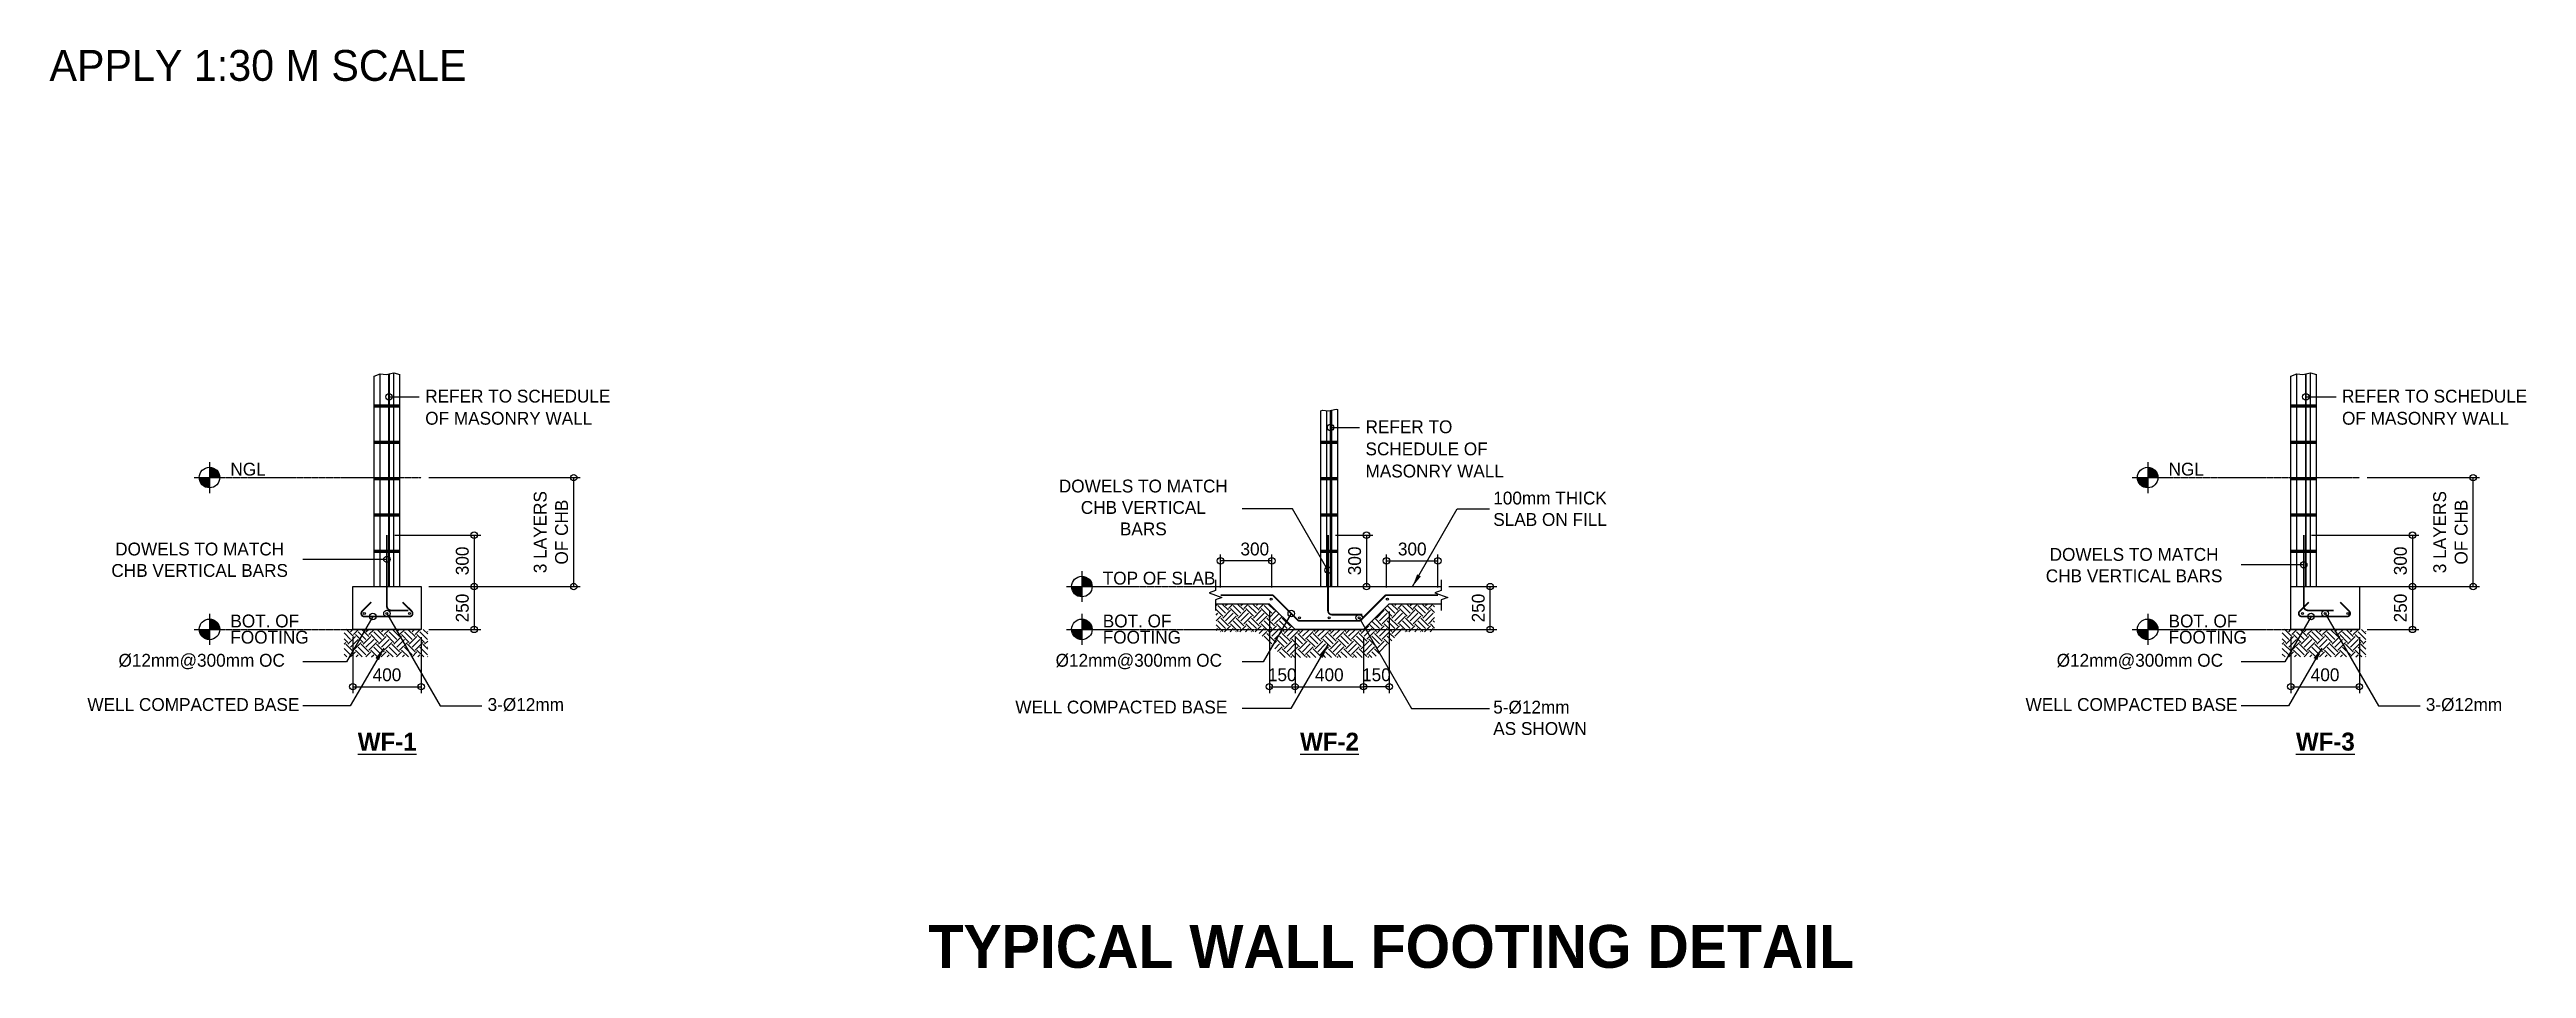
# Model space of a CAD drawing. Header units: millimetres. Extents: x 14988 to 29448, y 48980 to 54343.
import ezdxf

# ---------------------------------------------------------------- set-up
doc = ezdxf.new("R2010")
doc.units = ezdxf.units.MM
doc.header["$PDMODE"] = 3
doc.linetypes.add('CENTER2', pattern=[28.575, 19.05, -3.175, 3.175, -3.175])
for name, color, linetype in [('G-ANNO-DIM', 106, 'Continuous'), ('G-ANNO-SYMBOLS', 4, 'Continuous'), ('G-ANNO-TITLE', 7, 'Continuous'), ('G-GRID LINES', 8, 'Continuous'), ('G-HATCHES', 8, 'Continuous'), ('S-DETAILS', 254, 'Continuous'), ('S-REBARS', 162, 'Continuous')]:
    doc.layers.add(name, color=color, linetype=linetype)
doc.styles.add('Century', font='GOTHIC.TTF')
doc.dimstyles.new('DIM1_30', dxfattribs={"dimscale": 30, "dimtxt": 2.5, "dimasz": 2.5, "dimexe": 1.25, "dimexo": 1.5, "dimgap": 1, "dimtad": 1, "dimdec": 0, "dimtxsty": 'Century', "dimblk": 'SMALL', "dimcen": 2.5, "dimadec": 0, "dimazin": 0, "dimtfac": 1, "dimtdec": 0, "dimtmove": 0, "dimatfit": 3, "dimfxl": 1, "dimarcsym": 0})

# ---------------------------------------------------------------- blocks, each defined once
blk = doc.blocks.new('_Small')
at = {"color": 0, "linetype": 'ByBlock', "lineweight": -2}
blk.add_circle((0, 0), 0.25, dxfattribs=at)
blk = doc.blocks.new('*D14')
at = {"layer": 'Defpoints', "color": 0, "transparency": 16777216}
for p in [(22259, 50959), (22659, 50959), (22659, 50625)]:
    blk.add_point(p, dxfattribs=at)
at = {"layer": 'G-ANNO-DIM', "color": 0, "lineweight": -2, "transparency": 16777216}
for p, q in [((22259, 50914), (22259, 50588)), ((22659, 50914), (22659, 50588)), ((22259, 50625), (22659, 50625))]:
    blk.add_line(p, q, dxfattribs=at)
at = {"layer": 'G-ANNO-DIM', "color": 0, "lineweight": -2, "transparency": 16777216, "xscale": 75, "yscale": 75, "zscale": 75, "rotation": 180}
blk.add_blockref('_Small', (22259, 50625), dxfattribs=at)
at = {"layer": 'G-ANNO-DIM', "color": 0, "lineweight": -2, "transparency": 16777216, "xscale": 75, "yscale": 75, "zscale": 75}
blk.add_blockref('_Small', (22659, 50625), dxfattribs=at)
at = {"layer": 'G-ANNO-DIM', "color": 0, "transparency": 16777216, "insert": (22459, 50694), "char_height": 75, "attachment_point": 5, "style": 'Century'}
blk.add_mtext('400', dxfattribs=at)
blk = doc.blocks.new('*D15')
at = {"layer": 'Defpoints', "color": 0, "transparency": 16777216}
for p in [(23112, 51209), (23398, 51209), (22659, 50959)]:
    blk.add_point(p, dxfattribs=at)
at = {"layer": 'G-ANNO-DIM', "color": 0, "lineweight": -2, "transparency": 16777216}
for p, q in [((23157, 51209), (23436, 51209)), ((23398, 50959), (23398, 51209)), ((22704, 50959), (23436, 50959))]:
    blk.add_line(p, q, dxfattribs=at)
at = {"layer": 'G-ANNO-DIM', "color": 0, "lineweight": -2, "transparency": 16777216, "xscale": 75, "yscale": 75, "zscale": 75}
for p, rotation in [((23398, 51209), 90), ((23398, 50959), 270)]:
    blk.add_blockref('_Small', p, dxfattribs=dict(at, rotation=rotation))
at = {"layer": 'G-ANNO-DIM', "color": 0, "transparency": 16777216, "insert": (23329, 51084), "char_height": 75, "attachment_point": 5, "rotation": 90, "style": 'Century'}
blk.add_mtext('250', dxfattribs=at)
blk = doc.blocks.new('*D16')
at = {"layer": 'Defpoints', "color": 0, "transparency": 16777216}
for p in [(22809, 51109), (22659, 50959), (22659, 50625)]:
    blk.add_point(p, dxfattribs=at)
at = {"layer": 'G-ANNO-DIM', "color": 0, "lineweight": -2, "transparency": 16777216}
for p, q in [((22809, 51064), (22809, 50588)), ((22659, 50914), (22659, 50588)), ((22809, 50625), (22659, 50625))]:
    blk.add_line(p, q, dxfattribs=at)
at = {"layer": 'G-ANNO-DIM', "color": 0, "lineweight": -2, "transparency": 16777216, "xscale": 75, "yscale": 75, "zscale": 75, "rotation": 180}
blk.add_blockref('_Small', (22659, 50625), dxfattribs=at)
at = {"layer": 'G-ANNO-DIM', "color": 0, "lineweight": -2, "transparency": 16777216, "xscale": 75, "yscale": 75, "zscale": 75}
blk.add_blockref('_Small', (22809, 50625), dxfattribs=at)
at = {"layer": 'G-ANNO-DIM', "color": 0, "transparency": 16777216, "insert": (22734, 50694), "char_height": 75, "attachment_point": 5, "style": 'Century'}
blk.add_mtext('150', dxfattribs=at)
blk = doc.blocks.new('*D4')
at = {"layer": 'Defpoints', "color": 0, "transparency": 16777216}
for p in [(22109, 51109), (22259, 50959), (22259, 50625)]:
    blk.add_point(p, dxfattribs=at)
at = {"layer": 'G-ANNO-DIM', "color": 0, "lineweight": -2, "transparency": 16777216}
for p, q in [((22109, 51064), (22109, 50588)), ((22259, 50914), (22259, 50588)), ((22109, 50625), (22259, 50625))]:
    blk.add_line(p, q, dxfattribs=at)
at = {"layer": 'G-ANNO-DIM', "color": 0, "lineweight": -2, "transparency": 16777216, "xscale": 75, "yscale": 75, "zscale": 75, "rotation": 180}
blk.add_blockref('_Small', (22109, 50625), dxfattribs=at)
at = {"layer": 'G-ANNO-DIM', "color": 0, "lineweight": -2, "transparency": 16777216, "xscale": 75, "yscale": 75, "zscale": 75}
blk.add_blockref('_Small', (22259, 50625), dxfattribs=at)
at = {"layer": 'G-ANNO-DIM', "color": 0, "transparency": 16777216, "insert": (22184, 50694), "char_height": 75, "attachment_point": 5, "style": 'Century'}
blk.add_mtext('150', dxfattribs=at)
blk = doc.blocks.new('*D5')
at = {"layer": 'Defpoints', "color": 0, "transparency": 16777216}
for p in [(23093, 51359), (22793, 51159), (23093, 51159)]:
    blk.add_point(p, dxfattribs=at)
at = {"layer": 'G-ANNO-DIM', "color": 0, "lineweight": -2, "transparency": 16777216}
for p, q in [((22793, 51204), (22793, 51396)), ((22793, 51359), (23093, 51359)), ((23093, 51204), (23093, 51396))]:
    blk.add_line(p, q, dxfattribs=at)
at = {"layer": 'G-ANNO-DIM', "color": 0, "lineweight": -2, "transparency": 16777216, "xscale": 75, "yscale": 75, "zscale": 75, "rotation": 180}
blk.add_blockref('_Small', (22793, 51359), dxfattribs=at)
at = {"layer": 'G-ANNO-DIM', "color": 0, "lineweight": -2, "transparency": 16777216, "xscale": 75, "yscale": 75, "zscale": 75}
blk.add_blockref('_Small', (23093, 51359), dxfattribs=at)
at = {"layer": 'G-ANNO-DIM', "color": 0, "transparency": 16777216, "insert": (22943, 51428), "char_height": 75, "attachment_point": 5, "style": 'Century'}
blk.add_mtext('300', dxfattribs=at)
blk = doc.blocks.new('*D6')
at = {"layer": 'Defpoints', "color": 0, "transparency": 16777216}
for p in [(21824, 51359), (21824, 51159), (22124, 51159)]:
    blk.add_point(p, dxfattribs=at)
at = {"layer": 'G-ANNO-DIM', "color": 0, "lineweight": -2, "transparency": 16777216}
for p, q in [((21824, 51204), (21824, 51396)), ((22124, 51359), (21824, 51359)), ((22124, 51204), (22124, 51396))]:
    blk.add_line(p, q, dxfattribs=at)
at = {"layer": 'G-ANNO-DIM', "color": 0, "lineweight": -2, "transparency": 16777216, "xscale": 75, "yscale": 75, "zscale": 75, "rotation": 180}
blk.add_blockref('_Small', (21824, 51359), dxfattribs=at)
at = {"layer": 'G-ANNO-DIM', "color": 0, "lineweight": -2, "transparency": 16777216, "xscale": 75, "yscale": 75, "zscale": 75}
blk.add_blockref('_Small', (22124, 51359), dxfattribs=at)
at = {"layer": 'G-ANNO-DIM', "color": 0, "transparency": 16777216, "insert": (22024, 51428), "char_height": 75, "attachment_point": 5, "style": 'Century'}
blk.add_mtext('300', dxfattribs=at)
blk = doc.blocks.new('*D8')
at = {"layer": 'Defpoints', "color": 0, "transparency": 16777216}
for p in [(28472, 51209), (28472, 50959), (28782, 50959)]:
    blk.add_point(p, dxfattribs=at)
at = {"layer": 'G-ANNO-DIM', "color": 0, "lineweight": -2, "transparency": 16777216}
for p, q in [((28517, 51209), (28819, 51209)), ((28782, 51209), (28782, 50959)), ((28517, 50959), (28819, 50959))]:
    blk.add_line(p, q, dxfattribs=at)
at = {"layer": 'G-ANNO-DIM', "color": 0, "lineweight": -2, "transparency": 16777216, "xscale": 75, "yscale": 75, "zscale": 75}
for p, rotation in [((28782, 51209), 90), ((28782, 50959), 270)]:
    blk.add_blockref('_Small', p, dxfattribs=dict(at, rotation=rotation))
at = {"layer": 'G-ANNO-DIM', "color": 0, "transparency": 16777216, "insert": (28712, 51084), "char_height": 75, "attachment_point": 5, "rotation": 90, "style": 'Century'}
blk.add_mtext('250', dxfattribs=at)
blk = doc.blocks.new('*D9')
at = {"layer": 'Defpoints', "color": 0, "transparency": 16777216}
for p in [(28072, 50959), (28472, 50959), (28472, 50625)]:
    blk.add_point(p, dxfattribs=at)
at = {"layer": 'G-ANNO-DIM', "color": 0, "lineweight": -2, "transparency": 16777216}
for p, q in [((28072, 50914), (28072, 50588)), ((28472, 50914), (28472, 50588)), ((28072, 50625), (28472, 50625))]:
    blk.add_line(p, q, dxfattribs=at)
at = {"layer": 'G-ANNO-DIM', "color": 0, "lineweight": -2, "transparency": 16777216, "xscale": 75, "yscale": 75, "zscale": 75, "rotation": 180}
blk.add_blockref('_Small', (28072, 50625), dxfattribs=at)
at = {"layer": 'G-ANNO-DIM', "color": 0, "lineweight": -2, "transparency": 16777216, "xscale": 75, "yscale": 75, "zscale": 75}
blk.add_blockref('_Small', (28472, 50625), dxfattribs=at)
at = {"layer": 'G-ANNO-DIM', "color": 0, "transparency": 16777216, "insert": (28272, 50694), "char_height": 75, "attachment_point": 5, "style": 'Century'}
blk.add_mtext('400', dxfattribs=at)
blk = doc.blocks.new('*D10')
at = {"layer": 'Defpoints', "color": 0, "transparency": 16777216}
for p in [(17158, 51209), (17158, 50959), (17467, 50959)]:
    blk.add_point(p, dxfattribs=at)
at = {"layer": 'G-ANNO-DIM', "color": 0, "lineweight": -2, "transparency": 16777216}
for p, q in [((17203, 51209), (17505, 51209)), ((17467, 51209), (17467, 50959)), ((17203, 50959), (17505, 50959))]:
    blk.add_line(p, q, dxfattribs=at)
at = {"layer": 'G-ANNO-DIM', "color": 0, "lineweight": -2, "transparency": 16777216, "xscale": 75, "yscale": 75, "zscale": 75}
for p, rotation in [((17467, 51209), 90), ((17467, 50959), 270)]:
    blk.add_blockref('_Small', p, dxfattribs=dict(at, rotation=rotation))
at = {"layer": 'G-ANNO-DIM', "color": 0, "transparency": 16777216, "insert": (17398, 51084), "char_height": 75, "attachment_point": 5, "rotation": 90, "style": 'Century'}
blk.add_mtext('250', dxfattribs=at)
blk = doc.blocks.new('*D11')
at = {"layer": 'Defpoints', "color": 0, "transparency": 16777216}
for p in [(16758, 50959), (17158, 50959), (17158, 50625)]:
    blk.add_point(p, dxfattribs=at)
at = {"layer": 'G-ANNO-DIM', "color": 0, "lineweight": -2, "transparency": 16777216}
for p, q in [((16758, 50914), (16758, 50588)), ((17158, 50914), (17158, 50588)), ((16758, 50625), (17158, 50625))]:
    blk.add_line(p, q, dxfattribs=at)
at = {"layer": 'G-ANNO-DIM', "color": 0, "lineweight": -2, "transparency": 16777216, "xscale": 75, "yscale": 75, "zscale": 75, "rotation": 180}
blk.add_blockref('_Small', (16758, 50625), dxfattribs=at)
at = {"layer": 'G-ANNO-DIM', "color": 0, "lineweight": -2, "transparency": 16777216, "xscale": 75, "yscale": 75, "zscale": 75}
blk.add_blockref('_Small', (17158, 50625), dxfattribs=at)
at = {"layer": 'G-ANNO-DIM', "color": 0, "transparency": 16777216, "insert": (16958, 50694), "char_height": 75, "attachment_point": 5, "style": 'Century'}
blk.add_mtext('400', dxfattribs=at)
blk = doc.blocks.new('*D12')
at = {"layer": 'Defpoints', "color": 0, "transparency": 16777216}
for p in [(22451, 51509), (22444, 51209), (22676, 51209)]:
    blk.add_point(p, dxfattribs=at)
at = {"layer": 'G-ANNO-DIM', "color": 0, "lineweight": -2, "transparency": 16777216}
for p, q in [((22496, 51509), (22714, 51509)), ((22676, 51509), (22676, 51209)), ((22489, 51209), (22714, 51209))]:
    blk.add_line(p, q, dxfattribs=at)
at = {"layer": 'G-ANNO-DIM', "color": 0, "lineweight": -2, "transparency": 16777216, "xscale": 75, "yscale": 75, "zscale": 75}
for p, rotation in [((22676, 51509), 90), ((22676, 51209), 270)]:
    blk.add_blockref('_Small', p, dxfattribs=dict(at, rotation=rotation))
at = {"layer": 'G-ANNO-DIM', "color": 0, "transparency": 16777216, "insert": (22607, 51359), "char_height": 75, "attachment_point": 5, "rotation": 90, "style": 'Century'}
blk.add_mtext('300', dxfattribs=at)
blk = doc.blocks.new('*D13')
at = {"layer": 'Defpoints', "color": 0, "transparency": 16777216}
for p in [(28147, 51509), (28072, 51209), (28782, 51209)]:
    blk.add_point(p, dxfattribs=at)
at = {"layer": 'G-ANNO-DIM', "color": 0, "lineweight": -2, "transparency": 16777216}
for p, q in [((28192, 51509), (28819, 51509)), ((28782, 51509), (28782, 51209)), ((28117, 51209), (28819, 51209))]:
    blk.add_line(p, q, dxfattribs=at)
at = {"layer": 'G-ANNO-DIM', "color": 0, "lineweight": -2, "transparency": 16777216, "xscale": 75, "yscale": 75, "zscale": 75}
for p, rotation in [((28782, 51509), 90), ((28782, 51209), 270)]:
    blk.add_blockref('_Small', p, dxfattribs=dict(at, rotation=rotation))
at = {"layer": 'G-ANNO-DIM', "color": 0, "transparency": 16777216, "insert": (28712, 51359), "char_height": 75, "attachment_point": 5, "rotation": 90, "style": 'Century'}
blk.add_mtext('300', dxfattribs=at)
blk = doc.blocks.new('*D7')
at = {"layer": 'Defpoints', "color": 0, "transparency": 16777216}
for p in [(16958, 51509), (17158, 51209), (17467, 51209)]:
    blk.add_point(p, dxfattribs=at)
at = {"layer": 'G-ANNO-DIM', "color": 0, "lineweight": -2, "transparency": 16777216}
for p, q in [((17003, 51509), (17505, 51509)), ((17467, 51509), (17467, 51209)), ((17203, 51209), (17505, 51209))]:
    blk.add_line(p, q, dxfattribs=at)
at = {"layer": 'G-ANNO-DIM', "color": 0, "lineweight": -2, "transparency": 16777216, "xscale": 75, "yscale": 75, "zscale": 75}
for p, rotation in [((17467, 51509), 90), ((17467, 51209), 270)]:
    blk.add_blockref('_Small', p, dxfattribs=dict(at, rotation=rotation))
at = {"layer": 'G-ANNO-DIM', "color": 0, "transparency": 16777216, "insert": (17398, 51359), "char_height": 75, "attachment_point": 5, "rotation": 90, "style": 'Century'}
blk.add_mtext('300', dxfattribs=at)
blk = doc.blocks.new('*D2')
at = {"layer": 'Defpoints', "color": 0, "transparency": 16777216}
for p in [(28472, 51845), (29136, 51845), (28472, 51209)]:
    blk.add_point(p, dxfattribs=at)
at = {"layer": 'G-ANNO-DIM', "color": 0, "lineweight": -2, "transparency": 16777216}
for p, q in [((28517, 51845), (29174, 51845)), ((29136, 51209), (29136, 51845)), ((28517, 51209), (29174, 51209))]:
    blk.add_line(p, q, dxfattribs=at)
at = {"layer": 'G-ANNO-DIM', "color": 0, "lineweight": -2, "transparency": 16777216, "xscale": 75, "yscale": 75, "zscale": 75}
for p, rotation in [((29136, 51845), 90), ((29136, 51209), 270)]:
    blk.add_blockref('_Small', p, dxfattribs=dict(at, rotation=rotation))
at = {"layer": 'G-ANNO-DIM', "color": 0, "transparency": 16777216, "insert": (29004, 51527), "char_height": 75, "attachment_point": 5, "rotation": 90, "style": 'Century'}
blk.add_mtext('3 LAYERS \\POF CHB', dxfattribs=at)
blk = doc.blocks.new('*D3')
at = {"layer": 'Defpoints', "color": 0, "transparency": 16777216}
for p in [(17158, 51845), (18048, 51845), (17158, 51209)]:
    blk.add_point(p, dxfattribs=at)
at = {"layer": 'G-ANNO-DIM', "color": 0, "lineweight": -2, "transparency": 16777216}
for p, q in [((17203, 51845), (18085, 51845)), ((18048, 51209), (18048, 51845)), ((17203, 51209), (18085, 51209))]:
    blk.add_line(p, q, dxfattribs=at)
at = {"layer": 'G-ANNO-DIM', "color": 0, "lineweight": -2, "transparency": 16777216, "xscale": 75, "yscale": 75, "zscale": 75}
for p, rotation in [((18048, 51845), 90), ((18048, 51209), 270)]:
    blk.add_blockref('_Small', p, dxfattribs=dict(at, rotation=rotation))
at = {"layer": 'G-ANNO-DIM', "color": 0, "transparency": 16777216, "insert": (17915, 51527), "char_height": 75, "attachment_point": 5, "rotation": 90, "style": 'Century'}
blk.add_mtext('3 LAYERS \\POF CHB', dxfattribs=at)
blk = doc.blocks.new('datum1')
h = blk.add_hatch(color=256)
h.dxf.hatch_style = 1
h.paths.add_polyline_path([(2, 0, 0.414214), (0, 2), (0, 0)])
h.paths.add_polyline_path([(0, -2), (0, 0), (-2, 0, 0.414214)])
for p, q in [((-3, 0), (3, 0)), ((0, 3), (0, -3))]:
    blk.add_line(p, q)
blk.add_circle((0, 0), 2)

msp = doc.modelspace()

# ---------------------------------------------------------------- hatches: boundary and pattern name
at = {"layer": 'G-HATCHES'}
h = msp.add_hatch(dxfattribs=at)
h.set_pattern_fill('ANSI31', color=256, scale=2)
h.set_pattern_definition([(45, (-258867.541, 21211.968), (-4.49012806, 4.49012806), [])])
h.paths.add_polyline_path([(17032.7, 52269.3), (16882.7, 52269.3), (16882.7, 52257.3), (17032.7, 52257.3)])
h = msp.add_hatch(dxfattribs=at)
h.set_pattern_fill('ANSI31', color=256, scale=2)
h.set_pattern_definition([(45, (-247678.011, 21211.968), (-4.49012806, 4.49012806), [])])
h.paths.add_polyline_path([(28222.3, 52269.3), (28072.3, 52269.3), (28072.3, 52257.3), (28222.3, 52257.3)])
h = msp.add_hatch(dxfattribs=at)
h.set_pattern_fill('ANSI31', color=256, scale=2)
h.set_pattern_definition([(45, (-258867.541, 20999.968), (-4.49012806, 4.49012806), [])])
h.paths.add_polyline_path([(17032.7, 52057.3), (16882.7, 52057.3), (16882.7, 52045.3), (17032.7, 52045.3)])
h = msp.add_hatch(dxfattribs=at)
h.set_pattern_fill('ANSI31', color=256, scale=2)
h.set_pattern_definition([(45, (-253366.566, 20999.968), (-4.49012806, 4.49012806), [])])
h.paths.add_polyline_path([(22408.7, 52057.3), (22408.7, 52045.3), (22508.7, 52045.3), (22508.7, 52057.3)])
h = msp.add_hatch(dxfattribs=at)
h.set_pattern_fill('ANSI31', color=256, scale=2)
h.set_pattern_definition([(45, (-247678.011, 20999.968), (-4.49012806, 4.49012806), [])])
h.paths.add_polyline_path([(28222.3, 52057.3), (28072.3, 52057.3), (28072.3, 52045.3), (28222.3, 52045.3)])
h = msp.add_hatch(dxfattribs=at)
h.set_pattern_fill('ANSI31', color=256, scale=2)
h.set_pattern_definition([(45, (-258867.541, 20787.968), (-4.49012806, 4.49012806), [])])
h.paths.add_polyline_path([(17032.7, 51845.3), (16882.7, 51845.3), (16882.7, 51833.3), (17032.7, 51833.3)])
h = msp.add_hatch(dxfattribs=at)
h.set_pattern_fill('ANSI31', color=256, scale=2)
h.set_pattern_definition([(45, (-253366.566, 20787.968), (-4.49012806, 4.49012806), [])])
h.paths.add_polyline_path([(22408.7, 51845.3), (22408.7, 51833.3), (22508.7, 51833.3), (22508.7, 51845.3)])
h = msp.add_hatch(dxfattribs=at)
h.set_pattern_fill('ANSI31', color=256, scale=2)
h.set_pattern_definition([(45, (-247678.011, 20787.968), (-4.49012806, 4.49012806), [])])
h.paths.add_polyline_path([(28222.3, 51845.3), (28072.3, 51845.3), (28072.3, 51833.3), (28222.3, 51833.3)])
h = msp.add_hatch(dxfattribs=at)
h.set_pattern_fill('ANSI31', color=256, scale=2)
h.set_pattern_definition([(45, (-258867.541, 20575.968), (-4.49012806, 4.49012806), [])])
h.paths.add_polyline_path([(17032.7, 51633.3), (16882.7, 51633.3), (16882.7, 51621.3), (17032.7, 51621.3)])
h = msp.add_hatch(dxfattribs=at)
h.set_pattern_fill('ANSI31', color=256, scale=2)
h.set_pattern_definition([(45, (-253366.566, 20575.968), (-4.49012806, 4.49012806), [])])
h.paths.add_polyline_path([(22408.7, 51633.3), (22408.7, 51621.3), (22508.7, 51621.3), (22508.7, 51633.3)])
h = msp.add_hatch(dxfattribs=at)
h.set_pattern_fill('ANSI31', color=256, scale=2)
h.set_pattern_definition([(45, (-247678.011, 20575.968), (-4.49012806, 4.49012806), [])])
h.paths.add_polyline_path([(28222.3, 51633.3), (28072.3, 51633.3), (28072.3, 51621.3), (28222.3, 51621.3)])
h = msp.add_hatch(dxfattribs=at)
h.set_pattern_fill('ANSI31', color=256, scale=2)
h.set_pattern_definition([(45, (-258867.541, 20363.968), (-4.49012806, 4.49012806), [])])
h.paths.add_polyline_path([(17032.7, 51421.3), (16882.7, 51421.3), (16882.7, 51409.3), (17032.7, 51409.3)])
h = msp.add_hatch(dxfattribs=at)
h.set_pattern_fill('ANSI31', color=256, scale=2)
h.set_pattern_definition([(45, (-253366.566, 20363.968), (-4.49012806, 4.49012806), [])])
h.paths.add_polyline_path([(22408.7, 51421.3), (22408.7, 51409.3), (22508.7, 51409.3), (22508.7, 51421.3)])
h = msp.add_hatch(dxfattribs=at)
h.set_pattern_fill('ANSI31', color=256, scale=2)
h.set_pattern_definition([(45, (-247678.011, 20363.968), (-4.49012806, 4.49012806), [])])
h.paths.add_polyline_path([(28222.3, 51421.3), (28072.3, 51421.3), (28072.3, 51409.3), (28222.3, 51409.3)])
h = msp.add_hatch(dxfattribs=at)
h.set_pattern_fill('EARTH', color=256, scale=10, angle=45)
h.set_pattern_definition([(45, (-996221.374, -102929.64), (0, 89.8025612), [63.5, -63.5]), (45, (-996238.21, -102912.8), (0, 89.8025612), [63.5, -63.5]), (45, (-996255.05, -102895.965), (0, 89.8025612), [63.5, -63.5]), (135, (-996255.05, -102884.74), (-89.8025612, 0), [63.5, -63.5]), (135, (-996238.21, -102867.9), (-89.8025612, 0), [63.5, -63.5]), (135, (-996221.374, -102851.064), (-89.8025612, 0), [63.5, -63.5])])
h.paths.add_polyline_path([(22108.7, 51109.3), (21797.5, 51109.3), (21797.5, 50945.6), (22040.9, 50945.6), (22190.9, 50795.6), (22726.5, 50795.6), (22876.5, 50945.6), (23073.7, 50945.6), (23073.7, 51109.3), (22808.7, 51109.3), (22658.7, 50959.3), (22258.7, 50959.3)])
h = msp.add_hatch(dxfattribs=at)
h.set_pattern_fill('EARTH', color=256, scale=10, angle=45)
h.set_pattern_definition([(45, (-89923.03, -2953.074), (7e-15, 89.80256), [63.5, -63.5]), (45, (-89939.866, -2936.236), (7e-15, 89.80256), [63.5, -63.5]), (45, (-89956.704, -2919.4), (7e-15, 89.80256), [63.5, -63.5]), (135, (-89956.704, -2908.17), (-89.80256, 7e-15), [63.5, -63.5]), (135, (-89939.866, -2891.335), (-89.80256, 7e-15), [63.5, -63.5]), (135, (-89923.03, -2874.5), (-89.80256, 7e-15), [63.5, -63.5])])
edge = h.paths.add_edge_path()
edge.add_line((17195.6, 50958.6), (16707.7, 50960))
edge.add_line((16707.7, 50960), (16707.7, 50798.8))
edge.add_line((16707.7, 50798.8), (17195.6, 50798.8))
edge.add_line((17195.6, 50798.8), (17195.6, 50948.8))
h = msp.add_hatch(dxfattribs=at)
h.set_pattern_fill('EARTH', color=256, scale=10, angle=45)
h.set_pattern_definition([(45, (-78608.5, -2953.074), (7e-15, 89.80256), [63.5, -63.5]), (45, (-78625.335, -2936.236), (7e-15, 89.80256), [63.5, -63.5]), (45, (-78642.173, -2919.4), (7e-15, 89.80256), [63.5, -63.5]), (135, (-78642.173, -2908.17), (-89.80256, 7e-15), [63.5, -63.5]), (135, (-78625.335, -2891.335), (-89.80256, 7e-15), [63.5, -63.5]), (135, (-78608.5, -2874.5), (-89.80256, 7e-15), [63.5, -63.5])])
edge = h.paths.add_edge_path()
edge.add_line((28510.1, 50958.6), (28022.3, 50960))
edge.add_line((28022.3, 50960), (28022.3, 50798.8))
edge.add_line((28022.3, 50798.8), (28510.1, 50798.8))
edge.add_line((28510.1, 50798.8), (28510.1, 50948.8))

# ---------------------------------------------------------------- linework, layer by layer
at = {"color": 8, "linetype": 'Continuous'}
for points in [[(21794.4, 51249.3), (21794.4, 51186.6), (21756.9, 51172.9), (21831.9, 51145.7), (21794.4, 51132), (21794.4, 51069.3)], [(23112.5, 51249.3), (23112.5, 51186.6), (23075, 51172.9), (23150, 51145.7), (23112.5, 51132), (23112.5, 51069.3)]]:
    msp.add_lwpolyline(points, dxfattribs=at)
at = {"layer": 'G-GRID LINES', "linetype": 'CENTER2', "ltscale": 0.5}
for p, q in [((15831.9, 51845.3), (17157.7, 51845.3)), ((27146.4, 51845.3), (28472.3, 51845.3)), ((20924.5, 51209.3), (23073.7, 51209.3)), ((15831.9, 50959.3), (17157.7, 50959.3)), ((20924.5, 50959.3), (23112.5, 50959.3)), ((27146.4, 50959.3), (28472.3, 50959.3))]:
    msp.add_line(p, q, dxfattribs=at)
at = {"layer": 'S-DETAILS'}
for p, q in [((16882.7, 52437.4), (16917.7, 52450.7)), ((16882.7, 51209.3), (16882.7, 52437.4)), ((16917.7, 52269.3), (16917.7, 52450.7)), ((16917.7, 52450.7), (16953.3, 52446.4)), ((16953.3, 52446.4), (16997.7, 52456.2)), ((16997.7, 52269.3), (16997.7, 52456.2)), ((16997.7, 52456.2), (17032.7, 52447.8)), ((17032.7, 51209.3), (17032.7, 52447.8)), ((28072.3, 52437.4), (28107.3, 52450.7)), ((28072.3, 51209.3), (28072.3, 52437.4)), ((28107.3, 52269.3), (28107.3, 52450.7)), ((28107.3, 52450.7), (28142.8, 52446.4)), ((28142.8, 52446.4), (28187.3, 52456.2)), ((28187.3, 52269.3), (28187.3, 52456.2)), ((28187.3, 52456.2), (28222.3, 52447.8)), ((28222.3, 51209.3), (28222.3, 52447.8)), ((16882.7, 52269.3), (17032.7, 52269.3)), ((16882.7, 52257.3), (17032.7, 52257.3)), ((16917.7, 52057.3), (16917.7, 52257.3)), ((16997.7, 52057.3), (16997.7, 52257.3)), ((22408.7, 52234.9), (22418.7, 52238.7)), ((22408.7, 51209.3), (22408.7, 52234.9)), ((22418.7, 52238.7), (22454.2, 52234.4)), ((22443.7, 52057.3), (22443.7, 52235.7)), ((22454.2, 52234.4), (22498.7, 52244.2)), ((22473.7, 52057.3), (22473.7, 52238.7)), ((22498.7, 52244.2), (22508.7, 52241.8)), ((22508.7, 51209.3), (22508.7, 52241.8)), ((28072.3, 52269.3), (28222.3, 52269.3)), ((28072.3, 52257.3), (28222.3, 52257.3)), ((28107.3, 52057.3), (28107.3, 52257.3)), ((28187.3, 52057.3), (28187.3, 52257.3)), ((16882.7, 52057.3), (17032.7, 52057.3)), ((22408.7, 52057.3), (22508.7, 52057.3)), ((28072.3, 52057.3), (28222.3, 52057.3)), ((16882.7, 52045.3), (17032.7, 52045.3)), ((16917.7, 51845.3), (16917.7, 52045.3)), ((16997.7, 51845.3), (16997.7, 52045.3)), ((22408.7, 52045.3), (22508.7, 52045.3)), ((22443.7, 51845.3), (22443.7, 52045.3)), ((22473.7, 51845.3), (22473.7, 52045.3)), ((28072.3, 52045.3), (28222.3, 52045.3)), ((28107.3, 51845.3), (28107.3, 52045.3)), ((28187.3, 51845.3), (28187.3, 52045.3)), ((16882.7, 51845.3), (17032.7, 51845.3)), ((16882.7, 51833.3), (17032.7, 51833.3)), ((16917.7, 51633.3), (16917.7, 51833.3)), ((16997.7, 51633.3), (16997.7, 51833.3)), ((22408.7, 51845.3), (22508.7, 51845.3)), ((22408.7, 51833.3), (22508.7, 51833.3)), ((22443.7, 51633.3), (22443.7, 51833.3)), ((22473.7, 51633.3), (22473.7, 51833.3)), ((28072.3, 51845.3), (28222.3, 51845.3)), ((28072.3, 51833.3), (28222.3, 51833.3)), ((28107.3, 51633.3), (28107.3, 51833.3)), ((28187.3, 51633.3), (28187.3, 51833.3)), ((16882.7, 51633.3), (17032.7, 51633.3)), ((16882.7, 51621.3), (17032.7, 51621.3)), ((16917.7, 51421.3), (16917.7, 51621.3)), ((16997.7, 51421.3), (16997.7, 51621.3)), ((22408.7, 51633.3), (22508.7, 51633.3)), ((22408.7, 51621.3), (22508.7, 51621.3)), ((22443.7, 51421.3), (22443.7, 51621.3)), ((22473.7, 51421.3), (22473.7, 51621.3)), ((28072.3, 51633.3), (28222.3, 51633.3)), ((28072.3, 51621.3), (28222.3, 51621.3)), ((28107.3, 51421.3), (28107.3, 51621.3)), ((28187.3, 51421.3), (28187.3, 51621.3)), ((16882.7, 51421.3), (17032.7, 51421.3)), ((16882.7, 51409.3), (17032.7, 51409.3)), ((16917.7, 51209.3), (16917.7, 51409.3)), ((16997.7, 51209.3), (16997.7, 51409.3)), ((22408.7, 51421.3), (22508.7, 51421.3)), ((22408.7, 51409.3), (22508.7, 51409.3)), ((22443.7, 51209.3), (22443.7, 51409.3)), ((22473.7, 51209.3), (22473.7, 51409.3)), ((28072.3, 51421.3), (28222.3, 51421.3)), ((28072.3, 51409.3), (28222.3, 51409.3)), ((28107.3, 51209.3), (28107.3, 51409.3)), ((28187.3, 51209.3), (28187.3, 51409.3)), ((16757.7, 50959.3), (16757.7, 51209.3)), ((16757.7, 51209.3), (17157.7, 51209.3)), ((17157.7, 51209.3), (17157.7, 50959.3)), ((21797.5, 51209.3), (23112.5, 51209.3)), ((28072.3, 50959.3), (28072.3, 51209.3)), ((28072.3, 51209.3), (28472.3, 51209.3)), ((28472.3, 51209.3), (28472.3, 50959.3)), ((21797.5, 51109.3), (22108.7, 51109.3)), ((22258.7, 50959.3), (22108.7, 51109.3)), ((22658.7, 50959.3), (22808.7, 51109.3)), ((22808.7, 51109.3), (23112.5, 51109.3)), ((17157.7, 50959.3), (16757.7, 50959.3)), ((22658.7, 50959.3), (22258.7, 50959.3)), ((28472.3, 50959.3), (28072.3, 50959.3))]:
    msp.add_line(p, q, dxfattribs=at)
at = {"layer": 'S-REBARS', "const_width": 10}
for points in [[(16969.7, 52450), (16969.7, 51209.3)], [(28159.3, 52450), (28159.3, 51209.3)], [(22466.2, 52235.4), (22466.2, 51209.3)]]:
    msp.add_lwpolyline(points, dxfattribs=at)
for points in [[(17081.7, 51070.3), (16981.7, 51070.3, -0.4142136), (16957.7, 51094.3), (16957.7, 51509.3)], [(22451.2, 51509.3), (22451.2, 51069.3, 0.4142136), (22475.2, 51045.3), (22651.2, 51045.3)], [(28321.3, 51070.3), (28171.3, 51070.3, -0.4142136), (28147.3, 51094.3), (28147.3, 51509.3)], [(17049.4, 51118), (17102.5, 51065, -0.1989124), (17107.7, 51052.3), (17107.7, 51052.3, -0.4142136), (17089.8, 51034.3), (16957.7, 51034.3), (16825.7, 51034.3, -0.4142136), (16807.7, 51052.3), (16807.7, 51052.3, -0.1989124), (16813, 51065), (16866, 51118)], [(23093, 51159.3), (22793, 51159.3, 0.1989124), (22784.5, 51155.8), (22641.5, 51012.8, -0.1989124), (22633, 51009.3), (22284.4, 51009.3, -0.1989124), (22275.9, 51012.8), (22132.9, 51155.8, 0.1989124), (22124.5, 51159.3), (21824.5, 51159.3)], [(28359.9, 51118), (28413, 51065, -0.1989124), (28418.2, 51052.3), (28418.2, 51052.3, -0.4142136), (28400.3, 51034.3), (28268.2, 51034.3), (28136.2, 51034.3, -0.4142136), (28118.2, 51052.3), (28118.2, 51052.3, -0.1989124), (28123.5, 51065), (28176.5, 51118)]]:
    msp.add_lwpolyline(points, format="xyb", dxfattribs=at)
at = {"layer": 'S-REBARS'}
for centre in [(16982, 51839.3), (22470.9, 51839.3), (28171.5, 51839.3), (16825.7, 51052.3), (16957.7, 51052.3), (17089.8, 51052.3), (22119.5, 51135.3), (22797.9, 51135.3), (28140.3, 51052.3), (28272.3, 51052.3), (28404.3, 51052.3), (22284.4, 51027.3), (22458.7, 51027.3), (22633, 51027.3)]:
    msp.add_circle(centre, 6, dxfattribs=at)

# ---------------------------------------------------------------- block references
at = {"layer": 'G-ANNO-SYMBOLS', "xscale": 29.99999986708333, "yscale": 29.99999986708333, "zscale": 29.99999986708333}
for p in [(15921.9, 51845.3), (27236.4, 51845.3), (21014.5, 51209.3), (15921.9, 50959.3), (21014.5, 50959.3), (27236.4, 50959.3)]:
    msp.add_blockref('datum1', p, dxfattribs=at)

# ---------------------------------------------------------------- texts
at = {"layer": 'Defpoints', "style": 'Century'}
msp.add_text('APPLY 1:30 M SCALE', height=180, dxfattribs=at).set_placement((14987.6, 54160.8))
at = {"layer": 'Defpoints', "insert": (20119.1, 49234), "char_height": 250, "width": 5859.263, "attachment_point": 1, "style": 'Century'}
msp.add_mtext('{\\fCentury Gothic|b1|i0|c0|p34;TYPICAL WALL FOOTING DETAIL}', dxfattribs=at)
at = {"layer": 'G-ANNO-DIM', "style": 'Century'}
for s, p in [('%%C12mm@300mm OC', (15390.6, 50741.5)), ('%%C12mm@300mm OC', (20861.3, 50741.5)), ('%%C12mm@300mm OC', (26705.1, 50741.5)), ('WELL COMPACTED BASE', (15209, 50483.4)), ('3-%%C12mm', (17545.4, 50483.4)), ('WELL COMPACTED BASE', (26523.5, 50483.4)), ('3-%%C12mm', (28860, 50483.4))]:
    msp.add_text(s, height=75, dxfattribs=at).set_placement(p)
at = {"layer": 'G-ANNO-DIM', "char_height": 75, "attachment_point": 1, "line_spacing_factor": 1.032713, "style": 'Century'}
for insert, width in [((17181.2, 52358.1), 1223.422), ((28370.8, 52358.1), 1223.422), ((22670.2, 52179.3), 1036.058)]:
    msp.add_mtext('REFER TO SCHEDULE OF MASONRY WALL ', dxfattribs=dict(at, insert=insert, width=width))
at = {"layer": 'G-ANNO-DIM', "char_height": 75, "style": 'Century'}
for s, insert, width, attachment_point in [('DOWELS TO MATCH CHB VERTICAL BARS', (21373.2, 51670.4), 1023.042, 5), ('100mm THICK SLAB ON FILL', (23416.1, 51763.3), 769.368, 1), ('DOWELS TO MATCH CHB VERTICAL BARS', (15864.4, 51365.3), 1114.414, 5), ('DOWELS TO MATCH CHB VERTICAL BARS', (27157, 51333.9), 1114.414, 5), ('WELL COMPACTED BASE', (21244.7, 50505.4), 1342.479, 5), ('5-%%C12mm AS SHOWN', (23415.9, 50543.1), 570.704, 1)]:
    msp.add_mtext(s, dxfattribs=dict(at, insert=insert, width=width, attachment_point=attachment_point))
at = {"layer": 'G-ANNO-TITLE', "char_height": 104.999, "attachment_point": 5, "style": 'Century'}
for s, insert in [('\\pt2309.97778;{\\fCentury Gothic|b1|i0|c0|p34;\\LWF-1}', (16959.1, 50303.7)), ('\\pt2309.97778;{\\fCentury Gothic|b1|i0|c0|p34;\\LWF-2}', (22460.1, 50303.7)), ('\\pt2309.97778;{\\fCentury Gothic|b1|i0|c0|p34;\\LWF-3}', (28273.6, 50303.7))]:
    msp.add_mtext_dynamic_manual_height_columns(s, width=539.854, gutter_width=1, heights=[0], dxfattribs=dict(at, insert=insert))
at = {"layer": 'G-GRID LINES', "color": 7, "char_height": 75, "width": 1195.276, "attachment_point": 1, "style": 'Century'}
for s, insert in [('NGL', (16043.8, 51931.9)), ('NGL', (27358.4, 51931.9)), ('TOP OF SLAB', (21136.5, 51295.9)), ('BOT. OF', (16043.8, 51045.9)), ('BOT. OF', (21136.5, 51045.9)), ('BOT. OF', (27358.4, 51045.9)), ('FOOTING', (16043.8, 50951.5)), ('FOOTING', (21136.5, 50951.5)), ('FOOTING', (27358.4, 50951.5))]:
    msp.add_mtext(s, dxfattribs=dict(at, insert=insert))

# ---------------------------------------------------------------- dimensions: what is measured, and where the dimension line sits
at = {"layer": 'G-ANNO-DIM'}
for base, p1, p2, picture, middle in [((18047.8, 51845.3), (17157.7, 51209.3), (17157.7, 51845.3), '*D3', (18047.8, 51527.3)), ((29136.4, 51845.3), (28472.3, 51209.3), (28472.3, 51845.3), '*D2', (29136.4, 51527.3))]:
    dim = msp.add_linear_dim(base=base, p1=p1, p2=p2, angle=90, text='3 LAYERS \\POF CHB', dimstyle='DIM1_30', dxfattribs=at)
    dim.commit()
    dim.dimension.update_dxf_attribs({"geometry": picture, "text_midpoint": middle, "dimtype": 160})
for base, p1, p2, picture, middle in [((17467.2, 51209.3), (16957.7, 51509.3), (17157.7, 51209.3), '*D7', (17397.8, 51359.3)), ((22676.1, 51209.3), (22451.2, 51509.3), (22443.7, 51209.3), '*D12', (22606.7, 51359.3)), ((28781.7, 51209.3), (28147.3, 51509.3), (28072.3, 51209.3), '*D13', (28712.3, 51359.3)), ((17467.2, 50959.3), (17157.7, 51209.3), (17157.7, 50959.3), '*D10', (17397.8, 51084.3)), ((23398.4, 51209.3), (22658.7, 50959.3), (23112.5, 51209.3), '*D15', (23329, 51084.3)), ((28781.7, 50959.3), (28472.3, 51209.3), (28472.3, 50959.3), '*D8', (28712.3, 51084.3))]:
    dim = msp.add_linear_dim(base=base, p1=p1, p2=p2, angle=90, dimstyle='DIM1_30', dxfattribs=at)
    dim.commit()
    dim.dimension.update_dxf_attribs({"geometry": picture, "text_midpoint": middle})
for base, p1, p2, picture, middle in [((21824.5, 51358.9), (22124.5, 51159.3), (21824.5, 51159.3), '*D6', (22024.5, 51358.9)), ((22258.7, 50625), (22108.7, 51109.3), (22258.7, 50959.3), '*D4', (22183.7, 50625))]:
    dim = msp.add_linear_dim(base=base, p1=p1, p2=p2, angle=180, dimstyle='DIM1_30', dxfattribs=at)
    dim.commit()
    dim.dimension.update_dxf_attribs({"geometry": picture, "text_midpoint": middle, "dimtype": 160})
for base, p1, p2, picture, middle in [((23093, 51358.9), (22793, 51159.3), (23093, 51159.3), '*D5', (22943, 51358.9)), ((22658.7, 50625), (22808.7, 51109.3), (22658.7, 50959.3), '*D16', (22733.7, 50625))]:
    dim = msp.add_linear_dim(base=base, p1=p1, p2=p2, dimstyle='DIM1_30', dxfattribs=at)
    dim.commit()
    dim.dimension.update_dxf_attribs({"geometry": picture, "text_midpoint": middle, "dimtype": 160})
for base, p1, p2, picture, middle in [((17157.7, 50625), (16757.7, 50959.3), (17157.7, 50959.3), '*D11', (16957.7, 50694.4)), ((22658.7, 50625), (22258.7, 50959.3), (22658.7, 50959.3), '*D14', (22458.7, 50694.4)), ((28472.3, 50625), (28072.3, 50959.3), (28472.3, 50959.3), '*D9', (28272.3, 50694.4))]:
    dim = msp.add_linear_dim(base=base, p1=p1, p2=p2, dimstyle='DIM1_30', dxfattribs=at)
    dim.commit()
    dim.dimension.update_dxf_attribs({"geometry": picture, "text_midpoint": middle})

# ---------------------------------------------------------------- leaders
for points, override in [([(16969.7, 52316.9), (17146.7, 52316.9)], {"dimldrblk": 'Small'}), ([(28159.3, 52316.9), (28336.2, 52316.9)], {"dimldrblk": 'Small'}), ([(22466.2, 52138.1), (22635.6, 52138.1)], {"dimldrblk": 'Small'}), ([(22451.2, 51305.1), (22244.9, 51662.3), (21949.3, 51662.3)], {"dimldrblk": 'Small'}), ([(16957.7, 51368), (16678.5, 51368), (16467.6, 51368)], {"dimldrblk": 'Small'}), ([(28147.3, 51336.7), (27868, 51336.7), (27782.1, 51336.7)], {"dimldrblk": 'Small'}), ([(16875.3, 51034.3), (16722.4, 50769.6), (16467.6, 50769.6)], {"dimldrblk": 'Small'}), ([(16957.7, 51052.3), (17269.2, 50512.8), (17512.6, 50512.8)], {"dimldrblk": 'Small'}), ([(22236.6, 51052.1), (22073.5, 50769.6), (21949.3, 50769.6)], {"dimldrblk": 'Small'}), ([(22633, 51027.3), (22939, 50497.3), (23393.3, 50497.3)], {"dimldrblk": 'Small'}), ([(28189.8, 51034.3), (28037, 50769.6), (27782.1, 50769.6)], {"dimldrblk": 'Small'}), ([(28272.3, 51052.3), (28583.7, 50512.8), (28827.1, 50512.8)], {"dimldrblk": 'Small'}), ([(16938.6, 50850.7), (16743.5, 50512.8), (16467.6, 50512.8)], {"dimgap": 1, "dimtad": 0}), ([(22450.8, 50871), (22235, 50497.3), (21949.3, 50497.3)], {"dimgap": 1, "dimtad": 0}), ([(28253.2, 50850.7), (28058.1, 50512.8), (27782.1, 50512.8)], {"dimgap": 1, "dimtad": 0})]:
    msp.add_leader(points, dimstyle='DIM1_30', override=override, dxfattribs=at)
msp.add_leader([(22944.8, 51209.3), (23206.3, 51662.3), (23393.3, 51662.3)], dimstyle='DIM1_30', dxfattribs=at)

doc.saveas('drawing.dxf')
